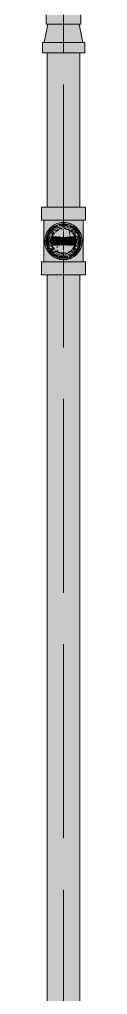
# Model space of a CAD drawing. Header units: millimetres. Extents: x -4000 to 187956, y -58990 to 162485.
# Drawn here: x 54221 to 54279, y 135475 to 136737 of the extents above; entities that cross this region are included whole.
import ezdxf

# ---------------------------------------------------------------- set-up
doc = ezdxf.new("R2010")
doc.units = ezdxf.units.MM
doc.linetypes.add('Dash 1_16_', pattern=[317.5, 158.75, -158.75])
for name, color, linetype, lineweight in [('F-SPRN', 3, 'Continuous', 9), ('P-PIPE', 3, 'Continuous', 9), ('P-PIPE-CNTR', 3, 'Continuous', 9)]:
    doc.layers.add(name, color=color, linetype=linetype, lineweight=lineweight)

# ---------------------------------------------------------------- blocks, each defined once
blk = doc.blocks.new('Sprinkler_Up - DN20-V93-FFS - TANG 1')
at = {"layer": 'F-SPRN', "transparency": 33554534}
for points in [[(13.5, 0), (22.2, 0), (17.5, 13.5), (6.9, 21.2), (-6.9, 21.2), (-18, 13.1), (-22.2, 0), (-3.9, 0.7), (-1.7, 2.9), (-1.2, 3.5), (-0.6, 4), (0.6, 4), (1.2, 3.5), (1.7, 2.9), (4.6, 0)], [(0, -16.7), (4.3, -16.1), (11.8, -11.8), (16.1, -4.3), (16.1, 4.3), (9.9, 13.2), (8.3, 14.4), (0, 16.7), (-4.3, 16.1), (-11.8, 11.8), (-16.1, 4.3), (-16.1, -4.3), (-11.8, -11.8), (-8.3, -14.4)], [(0, -15.6), (7.8, -13.5), (13.5, -7.8), (15.1, -4), (15.1, 4), (13.5, 7.8), (7.8, 13.5), (0, 15.6), (-8.2, 13.2), (-11, 11), (-15.1, 4), (-15.1, -4), (-11, -11), (-7.8, -13.5)], [(0, -21.2), (6.9, -21.2), (18, -13.1), (22.2, 0), (3.9, -0.7), (1.7, -2.9), (1.2, -3.5), (0.6, -4), (-0.6, -4), (-1.2, -3.5), (-1.7, -2.9), (-4.6, 0), (-22.2, 0), (-18, -13.1), (-6.9, -21.2)], [(-10.9, -5.5), (-10.9, 5.4), (-14.5, 5.4), (-14.5, -5.5)], [(-7.7, -5.5), (-7.7, 5.4), (-10.9, 5.4), (-10.9, -5.5)], [(0, -5.5), (0, 5.4), (-7.7, 5.4), (-7.7, -5.5)], [(0, 0), (5.7, 0), (2.9, 4.9), (-2.9, 4.9), (-5.7, 0)], [(2.9, -4.9), (5.7, 0), (-5.7, 0), (-2.9, -4.9)], [(-4.6, 0), (4.6, 0), (0, 4.6)], [(0, -4.6), (4.6, 0), (-4.6, 0)], [(0, -2.6), (1.3, 0), (-1.8, 0)], [(-1.3, 0), (1.8, 0), (0, 2.6)], [(7.7, -5.5), (7.7, 5.4), (0, 5.4), (0, -5.5)], [(10.9, -5.5), (10.9, 5.4), (7.7, 5.4), (7.7, -5.5)], [(14.5, -5.5), (14.5, 5.4), (10.9, 5.4), (10.9, -5.5)]]:
    blk.add_hatch(color=1, dxfattribs=at).paths.add_polyline_path(points)
at = {"layer": 'F-SPRN', "color": 1}
for p, q in [((-11.5, 5.4), (-14.5, 5.4)), ((-14.5, 5.4), (-11.3, 5.4)), ((-14.5, 5.4), (-14.5, 3.7)), ((-14.5, 3.3), (-14.5, 0)), ((-11.5, 5.4), (-11.5, 4)), ((-10.9, 1.9), (-10.9, 3.6)), ((-10.8, 5.4), (-8, 5.4)), ((-8.1, 5.4), (-10.8, 5.4)), ((-8.1, 5.4), (-8.1, 2.8)), ((-8.1, 2.5), (-8.1, 0.7)), ((-7.7, 4.8), (-7.7, 2.7)), ((-7.7, 4.8), (-7.7, 2.7)), ((-7.7, 2.1), (-7.7, 0.5)), ((-7.7, 2.1), (-7.7, 0.5)), ((-6.7, 5.4), (-4.7, 5.4)), ((-5.8, 3.8), (-5.8, 2.2)), ((-2.1, 0), (-2.1, 0)), ((-2.1, 0), (-2.1, -0.1)), ((0, 2.1), (-0.1, 2.1)), ((2.1, 0), (2.1, 0.1)), ((2.1, 0), (2.1, 0)), ((4.7, 5.4), (6.5, 5.4)), ((7.7, 5.4), (10.8, 5.4)), ((7.7, 5.2), (7.7, 2.7)), ((7.7, 5.2), (7.7, 2.7)), ((7.7, 2.3), (7.7, 0.5)), ((7.7, 2.3), (7.7, 0.5)), ((10.8, 5.4), (8.1, 5.4)), ((8.1, 5.4), (8.1, 2.8)), ((8.1, 2.5), (8.1, 0.4)), ((10.9, 5.4), (14.5, 5.4)), ((10.9, 3.6), (10.9, 0.2)), ((14.5, 5.4), (11.5, 5.4)), ((11.5, 5.4), (11.5, 4)), ((11.5, 3), (11.5, 0.2)), ((14.5, 5.4), (14.5, -5.5)), ((-14.5, -1.3), (-14.5, -3.7)), ((-11.1, -5.5), (-14.5, -5.5)), ((-14.5, -5.5), (-11.5, -5.5)), ((-10.9, -2.6), (-10.9, -1.3)), ((-10.8, -5.5), (-8.1, -5.5)), ((-7.8, -5.5), (-10.8, -5.5)), ((-8.1, -4.2), (-8.1, -5.5)), ((-7.7, -2.7), (-7.7, -4)), ((-7.7, -2.7), (-7.7, -4)), ((-7, -5.5), (-5.8, -5.5)), ((-4.8, -5.5), (-7, -5.5)), ((-5.8, -2.3), (-5.8, -3.8)), ((0, -2.1), (0.1, -2.1)), ((7, -5.5), (4.8, -5.5)), ((5.8, -2.2), (5.8, -3.8)), ((5.8, -5.5), (7, -5.5)), ((7.7, -0.5), (7.7, -2.3)), ((7.7, -0.5), (7.7, -2.3)), ((7.7, -2.7), (7.7, -5.4)), ((7.7, -2.7), (7.7, -5.4)), ((10.8, -5.5), (7.7, -5.5)), ((8.1, -0.4), (8.1, -2.5)), ((8.1, -2.8), (8.1, -5.5)), ((8.1, -5.5), (10.8, -5.5)), ((10.9, -0.2), (10.9, -3.6)), ((14.5, -5.5), (10.9, -5.5)), ((11.5, -0.2), (11.5, -3)), ((11.5, -4), (11.5, -5.5)), ((11.5, -5.5), (14.5, -5.5))]:
    blk.add_line(p, q, dxfattribs=at)
at = {"layer": 'F-SPRN', "color": 1, "flags": 128}
for points in [[(-0.6, 2), (-0.7, 2), (-0.8, 1.9), (-0.9, 1.9), (-0.9, 1.9), (-1, 1.8), (-1.1, 1.8), (-1.2, 1.7), (-1.2, 1.7), (-1.3, 1.6), (-1.4, 1.6), (-1.4, 1.5), (-1.5, 1.5), (-1.5, 1.4), (-1.6, 1.3), (-1.6, 1.3), (-1.7, 1.2), (-1.7, 1.1), (-1.8, 1.1), (-1.8, 1), (-1.9, 0.9), (-1.9, 0.8), (-1.9, 0.8), (-2, 0.7), (-2, 0.6), (-2, 0.5), (-2, 0.5), (-2, 0.4), (-2.1, 0.3), (-2.1, 0.2), (-2.1, 0.1), (-2.1, 0)], [(-0.5, 2), (-0.6, 2), (-0.6, 2)], [(-0.1, 2.1), (-0.1, 2.1), (-0.2, 2.1), (-0.3, 2.1), (-0.4, 2), (-0.5, 2)], [(2.1, 0.1), (2.1, 0.2), (2.1, 0.2), (2.1, 0.3), (2, 0.4), (2, 0.5), (2, 0.6), (2, 0.7), (1.9, 0.7), (1.9, 0.8), (1.9, 0.9), (1.8, 1), (1.8, 1), (1.8, 1.1), (1.7, 1.2), (1.7, 1.2), (1.6, 1.3), (1.6, 1.4), (1.5, 1.4), (1.4, 1.5), (1.4, 1.5), (1.3, 1.6), (1.3, 1.7), (1.2, 1.7), (1.1, 1.7), (1.1, 1.8), (1, 1.8), (0.9, 1.9), (0.8, 1.9), (0.8, 1.9), (0.7, 2), (0.6, 2), (0.5, 2), (0.4, 2), (0.4, 2), (0.3, 2.1), (0.2, 2.1), (0.1, 2.1), (0, 2.1)], [(-2.1, -0.1), (-2.1, -0.2), (-2.1, -0.2), (-2.1, -0.3)], [(-2.1, -0.3), (-2, -0.4), (-2, -0.5), (-2, -0.6), (-2, -0.7), (-1.9, -0.7), (-1.9, -0.8), (-1.9, -0.9), (-1.8, -1), (-1.8, -1), (-1.8, -1.1), (-1.7, -1.2), (-1.7, -1.2), (-1.6, -1.3), (-1.6, -1.4), (-1.5, -1.4), (-1.4, -1.5), (-1.4, -1.5), (-1.3, -1.6), (-1.3, -1.7), (-1.2, -1.7), (-1.1, -1.7), (-1.1, -1.8), (-1, -1.8), (-0.9, -1.9), (-0.8, -1.9), (-0.8, -1.9), (-0.7, -2), (-0.6, -2), (-0.5, -2), (-0.4, -2), (-0.4, -2), (-0.3, -2.1), (-0.2, -2.1), (-0.1, -2.1), (0, -2.1)], [(0.1, -2.1), (0.1, -2.1), (0.2, -2.1), (0.3, -2.1), (0.4, -2), (0.5, -2), (0.6, -2), (0.6, -2), (0.7, -2), (0.8, -1.9), (0.9, -1.9), (0.9, -1.9), (1, -1.8), (1.1, -1.8), (1.2, -1.7), (1.2, -1.7), (1.3, -1.6), (1.4, -1.6), (1.4, -1.5), (1.5, -1.5), (1.5, -1.4), (1.6, -1.3), (1.6, -1.3), (1.7, -1.2), (1.7, -1.1), (1.8, -1.1), (1.8, -1), (1.9, -0.9), (1.9, -0.8), (1.9, -0.8), (2, -0.7), (2, -0.6), (2, -0.5), (2, -0.5), (2, -0.4), (2.1, -0.3), (2.1, -0.2), (2.1, -0.1), (2.1, 0)]]:
    blk.add_lwpolyline(points, dxfattribs=at)
at = {"layer": 'F-SPRN', "color": 1}
for radius, start, end in [(22.2, 360, 180), (21.9, 144.7698, 164.8151), (21.9, 142.518, 144), (21.9, 126.6942, 142.518), (21.9, 108.2621, 125.7507), (16.7, 121.4181, 126.9869), (16.7, 121.4181, 126.9869), (16.7, 106.5995, 120), (16.7, 106.5995, 120), (15.6, 120, 121.8808), (15.6, 120, 121.8808), (15.6, 114.4363, 119.9813), (15.6, 114.4363, 119.9813), (21.9, 99.348, 107.901), (16.7, 96.4143, 105), (16.7, 96.4143, 105), (21.9, 90.145, 98.8503), (15.6, 95.5762, 100.6843), (15.6, 95.5762, 100.6843), (16.7, 83.0684, 90), (16.7, 83.0684, 90), (21.9, 72.5583, 89.4624), (15.6, 75.573, 80.5892), (15.6, 75.573, 80.5892), (15.6, 67.5614, 74.5481), (15.6, 67.5614, 74.5481), (16.7, 60, 75), (16.7, 60, 75), (15.6, 60.0187, 65.5637), (15.6, 60.0187, 65.5637), (21.9, 54.2493, 71.7379), (15.6, 58.1192, 60), (15.6, 58.1192, 60), (16.7, 53.0131, 58.5819), (16.7, 53.0131, 58.5819), (21.9, 36.8359, 53.3058), (21.9, 36, 36.8359), (21.9, 15.1849, 35.2302), (21.9, 165.6773, 179.2615), (16.7, 167.6802, 180), (16.7, 167.6802, 180), (16.7, 155.3879, 164.9693), (16.7, 155.3879, 164.9693), (15.6, 166.4265, 180), (15.6, 166.4265, 180), (15.6, 150.9409, 165), (15.6, 159.6139, 165), (16.7, 136.7213, 149.931), (16.7, 136.7213, 149.931), (15.6, 150.9409, 156.3845), (15.6, 138.4214, 150), (15.6, 138.4214, 150), (15.6, 126.205, 133.2078), (15.6, 126.205, 133.2078), (4.63, 155.7832, 180), (4.63, 155.7832, 180), (4.63, 109.0192, 138.2703), (4.63, 109.0192, 138.2703), (2.56, 109.0192, 168.8278), (2.56, 109.0192, 168.8278), (2.04, 109.0192, 180), (4.63, 17.9592, 90), (4.63, 17.9592, 90), (3.81, 57.0577, 90), (2.56, 14.5599, 90), (2.56, 14.5599, 90), (2.04, 10.4703, 90), (3.81, 16.1605, 43.8358), (15.6, 46.7922, 53.795), (15.6, 46.7922, 53.795), (15.6, 30, 41.5786), (15.6, 30, 41.5786), (16.7, 30, 43.2787), (16.7, 30, 43.2787), (15.6, 23.6155, 29.5646), (15.6, 15, 29.5646), (15.6, 15, 20.3861), (16.7, 15, 24.6121), (16.7, 15, 24.6121), (15.6, 360, 13.6618), (15.6, 0, 13.6618), (16.7, 360, 12.3198), (16.7, 0, 12.3198), (21.9, 0.7385, 14.3227), (22.2, 180, 360), (21.9, 180.7385, 194.3227), (21.9, 195.1849, 215.2302), (16.7, 180, 192.3198), (16.7, 180, 192.3198), (16.7, 195.0307, 204.6121), (16.7, 195.0307, 204.6121), (15.6, 181.9082, 193.6618), (15.6, 181.9082, 193.6618), (15.6, 197.3339, 209.5646), (15.6, 197.3339, 209.5646), (16.7, 210.069, 223.2787), (16.7, 210.069, 223.2787), (15.6, 212.5472, 221.5786), (15.6, 212.5472, 221.5786), (15.6, 233.795, 240), (15.6, 233.795, 240), (4.63, 197.9592, 0), (4.63, 197.9592, 360), (3.81, 196.1605, 360), (2.56, 191.1677, 0), (2.56, 191.1677, 360), (2.04, 190.4703, 0), (15.6, 300, 313.2078), (15.6, 300, 313.2078), (15.6, 318.4214, 330), (15.6, 318.4214, 330), (16.7, 316.7213, 330), (16.7, 316.7213, 330), (15.6, 330.4354, 345), (15.6, 330.4354, 336.3845), (15.6, 339.6139, 345), (15.6, 346.3382, 360), (15.6, 346.3382, 360), (16.7, 335.3879, 345), (16.7, 335.3879, 345), (16.7, 347.6802, 360), (16.7, 347.6802, 360), (21.9, 324.7698, 344.8151), (21.9, 345.6773, 359.2615), (21.9, 216.7299, 233.3058), (21.9, 234.2493, 251.7379), (16.7, 229.4249, 238.5819), (16.7, 229.4249, 238.5819), (16.7, 240, 255), (16.7, 240, 255), (15.6, 240.0187, 254.5481), (15.6, 240.0187, 254.5481), (21.9, 252.5583, 269.4624), (15.6, 255, 267.64), (15.6, 255, 267.64), (16.7, 263.0684, 270), (16.7, 263.0684, 270), (21.9, 270.145, 278.8503), (15.6, 275.5762, 280.6843), (15.6, 275.5762, 280.6843), (16.7, 276.4143, 285), (16.7, 276.4143, 285), (21.9, 279.348, 287.901), (16.7, 286.5995, 300), (16.7, 286.5995, 300), (15.6, 294.4363, 299.9813), (15.6, 294.4363, 299.9813), (21.9, 288.2621, 305.7507), (16.7, 301.4181, 310.5751), (16.7, 301.4181, 310.5751), (21.9, 306.6942, 323.1641), (21.9, 323.1641, 324)]:
    blk.add_arc((0, 0), radius, start, end, dxfattribs=at)
blk = doc.blocks.new('Steel_Transition_Threaded_HoaPhat - Standard-V97-FFS - TANG 1')
at = {"layer": 'P-PIPE', "lineweight": 13, "transparency": 33554534}
h = blk.add_hatch(color=1, dxfattribs=at)
h.paths.add_polyline_path([(54250, 136427.6), (54255.8, 136428.4), (54261.3, 136430.6), (54267.5, 136436.2), (54269.5, 136438.8), (54271.7, 136444.3), (54272.5, 136450.1), (54271.7, 136455.9), (54267.5, 136464), (54265.9, 136466), (54261.3, 136469.6), (54255.8, 136471.8), (54250, 136472.6), (54244.2, 136471.8), (54238.8, 136469.6), (54232, 136463.3), (54230.5, 136461.3), (54228.3, 136455.9), (54227.5, 136450.1), (54228.3, 136444.3), (54230.5, 136438.8), (54234.1, 136434.2), (54238.8, 136430.6), (54244.2, 136428.4)])
h.paths.add_polyline_path([(54250, 136430), (54244.8, 136430.7), (54240, 136432.7), (54235.8, 136435.9), (54232.6, 136440), (54230.6, 136444.9), (54229.9, 136450.1), (54230.6, 136455.3), (54235, 136463.3), (54235.8, 136464.3), (54240, 136467.5), (54244.8, 136469.5), (54250, 136470.2), (54255.2, 136469.5), (54260.1, 136467.5), (54265, 136463.3), (54267.5, 136460), (54269.4, 136455.3), (54270.1, 136450.1), (54269.4, 136444.9), (54267.4, 136440), (54264.2, 136435.9), (54260.1, 136432.7), (54255.2, 136430.7)])
for points in [[(54250, 136430), (54250, 136433.7), (54241.8, 136435.9), (54235.8, 136441.9), (54233.6, 136450.1), (54235.8, 136458.3), (54241.8, 136464.3), (54250, 136466.5), (54250, 136470.2), (54244.8, 136469.5), (54240, 136467.5), (54235, 136463.3), (54232.6, 136460.1), (54230.6, 136455.3), (54229.9, 136450.1), (54230.6, 136444.9), (54232.6, 136440), (54235.8, 136435.9), (54240, 136432.7), (54244.8, 136430.7)], [(54250, 136431.6), (54254.8, 136432.2), (54259.3, 136434.1), (54263.1, 136437), (54267.5, 136444.3), (54267.9, 136445.3), (54268.5, 136450.1), (54267.5, 136455.9), (54266, 136459.3), (54262.9, 136463.3), (54259.3, 136466.1), (54254.8, 136468), (54250, 136468.6), (54245.2, 136468), (54240.8, 136466.1), (54236.9, 136463.2), (54234, 136459.3), (54232.1, 136454.9), (54231.5, 136450.1), (54232.1, 136445.3), (54234, 136440.8), (54236.9, 136437), (54240.8, 136434.1), (54245.2, 136432.2)], [(54250, 136430), (54255.2, 136430.7), (54260.1, 136432.7), (54264.2, 136435.9), (54267.5, 136440.2), (54269.4, 136444.9), (54270.1, 136450.1), (54269.4, 136455.3), (54265, 136463.3), (54264.2, 136464.3), (54260.1, 136467.5), (54255.2, 136469.5), (54250, 136470.2), (54250, 136466.5), (54258.2, 136464.3), (54264.2, 136458.3), (54266.4, 136450.1), (54264.2, 136441.9), (54258.2, 136435.9), (54250, 136433.7)]]:
    blk.add_hatch(color=1, dxfattribs=at).paths.add_polyline_path(points)
at = {"layer": 'P-PIPE', "color": 20, "lineweight": 13}
for radius, start, end in [(22.5, 90, 270), (22.5, 90, 270), (20.1, 109.6859, 125.0043), (20.1, 100.9975, 105), (18.5, 91.4353, 103.2046), (18.5, 91.4353, 103.2046), (20.1, 90.5246, 98.5089), (22.5, 270, 90), (22.5, 270, 90), (18.5, 78.0986, 90), (18.5, 78.0986, 90), (20.1, 75.0607, 87.9279), (20.1, 54.9957, 75), (20.1, 150, 162.7449), (18.5, 157.6232, 165), (18.5, 157.6232, 165), (20.1, 139.8677, 148.1553), (18.5, 136.4297, 150), (18.5, 136.4297, 150), (16.4, 158.0319, 163.506), (20.1, 128.8856, 138.6435), (16.4, 143.5463, 150), (18.5, 134.3867, 135), (18.5, 134.3867, 135), (18.5, 123.4976, 133.2041), (18.5, 123.4976, 133.2041), (18.5, 106.819, 120), (18.5, 106.819, 120), (16.4, 115.1607, 120), (16.4, 107.4657, 111.9681), (16.4, 96.2132, 104.6042), (18.5, 60, 75), (18.5, 60, 75), (16.4, 66.9681, 72.9388), (18.5, 46.7959, 56.5024), (18.5, 46.7959, 56.5024), (20.1, 41.3565, 51.1144), (18.5, 45, 45.6133), (18.5, 45, 45.6133), (16.4, 30, 38.0319), (18.5, 30, 43.5703), (18.5, 30, 43.5703), (20.1, 31.8447, 40.1323), (18.5, 18.2803, 22.3768), (18.5, 15, 22.3768), (20.1, 29.5641, 30), (20.1, 17.2551, 29.5641), (18.5, 15, 18.2803), (20.1, 166.0499, 193.9501), (20.1, 197.2551, 210), (18.5, 166.5939, 193.4061), (18.5, 166.5939, 193.4061), (18.5, 195, 202.3768), (18.5, 195, 202.3768), (16.4, 168.5467, 178.9063), (16.4, 184.8393, 191.4533), (16.4, 338.0319, 342.8691), (16.4, 353.5463, 8.0319), (18.5, 337.6232, 345), (18.5, 337.6232, 341.7197), (20.1, 330.4359, 342.7449), (18.5, 341.7197, 345), (18.5, 346.5939, 13.4061), (18.5, 346.5939, 13.4061), (20.1, 0, 13.9501), (20.1, 346.0499, 0), (20.1, 211.8447, 231.1144), (18.5, 210, 223.5703), (18.5, 210, 223.5703), (16.4, 210.6635, 216.4537), (18.5, 226.7959, 236.5024), (18.5, 226.7959, 236.5024), (20.1, 234.9957, 255), (16.4, 230.4733, 236.6389), (18.5, 240, 255), (18.5, 240, 255), (16.4, 240, 246.5955), (16.4, 250.3629, 255), (20.1, 255.0607, 267.9279), (18.5, 258.0986, 270), (18.5, 258.0986, 270), (16.4, 264.1652, 268.506), (18.5, 271.4353, 283.2046), (18.5, 271.4353, 283.2046), (16.4, 276.2132, 283.9063), (20.1, 280.9975, 285), (16.4, 287.4657, 291.9681), (18.5, 286.819, 300), (18.5, 286.819, 300), (16.4, 293.4045, 300), (20.1, 289.6859, 305.0043), (18.5, 303.4976, 313.2041), (18.5, 303.4976, 313.2041), (20.1, 308.8856, 328.1553), (18.5, 316.4297, 330), (18.5, 316.4297, 330), (20.1, 330, 330.4359), (20.1, 270.5246, 278.5089)]:
    blk.add_arc((54250, 136450.1), radius, start, end, dxfattribs=at)

msp = doc.modelspace()

# ---------------------------------------------------------------- hatches: boundary and pattern name
at = {"layer": 'P-PIPE', "transparency": 33554534}
for points in [[(54265.9, 136730.8), (54272.5, 136730.8), (54271.7, 136742.6), (54227.5, 136742.6), (54228.3, 136730.8), (54261.3, 136730.8)], [(54237.6, 136706.9), (54274.8, 136706.9), (54269.4, 136730.8), (54229.9, 136730.8), (54226.1, 136706.9), (54232.5, 136706.9)], [(54230.7, 136693.6), (54277.4, 136693.6), (54276.4, 136706.9), (54222.7, 136706.9), (54223.6, 136693.6), (54226.3, 136693.6)], [(54228.9, 136493.8), (54250, 136493.8), (54250, 136693.6), (54228.9, 136693.6), (54228.9, 136536.3)], [(54250, 136493.8), (54271.1, 136493.8), (54270.4, 136693.6), (54250, 136693.6), (54250, 136536.3)], [(54229.8, 136477.1), (54250, 136477.1), (54250, 136493.8), (54221.4, 136493.8), (54222.3, 136477.1), (54225.2, 136477.1)], [(54278.6, 136477.1), (54277.7, 136493.8), (54250, 136493.8), (54250, 136477.1), (54277.7, 136477.1)], [(54245.1, 136423.1), (54250, 136423.1), (54250, 136428.9), (54240.8, 136431.3), (54233.9, 136436.8), (54231.7, 136439.4), (54229.2, 136446.2), (54229.2, 136454), (54233.9, 136463.4), (54237.7, 136467), (54244.3, 136470.2), (54250, 136471.2), (54250, 136477.1), (54224.7, 136477.1), (54225.6, 136423.1), (54243.5, 136423.1)], [(54250, 136426), (54256.2, 136426.8), (54262.1, 136429.2), (54267.5, 136433.6), (54270.9, 136438), (54273.3, 136443.8), (54274.1, 136450.1), (54273.3, 136456.3), (54270.9, 136462.1), (54267.1, 136467.1), (54262.1, 136471), (54256.2, 136473.4), (54250, 136474.2), (54243.8, 136473.4), (54237.9, 136471), (54233, 136467.1), (54229.1, 136462.1), (54226.7, 136456.3), (54225.9, 136450.1), (54226.7, 136443.8), (54229.1, 136438), (54233, 136433), (54237.9, 136429.2), (54243.8, 136426.8)], [(54261.1, 136423.1), (54275.3, 136423.1), (54274.4, 136477.1), (54250, 136477.1), (54250, 136471.2), (54259.2, 136468.9), (54266.1, 136463.4), (54268.3, 136460.7), (54270.8, 136454), (54270.8, 136446.2), (54266.1, 136436.8), (54262.3, 136433.2), (54255.7, 136430), (54250, 136428.9), (54250, 136423.1), (54259.6, 136423.1)], [(54241.7, 136435.6), (54242.8, 136437.6), (54241.7, 136441.7), (54242.8, 136445.9), (54245.8, 136449), (54257.2, 136454.3), (54258.4, 136458.4), (54256.7, 136463.3), (54255.9, 136464.3), (54250, 136466.8), (54241.7, 136464.6), (54235.5, 136458.4), (54233.3, 136450.1), (54235.5, 136441.7), (54238.2, 136438.3)], [(54250, 136433.4), (54258.4, 136435.6), (54261.8, 136438.3), (54266.1, 136445.8), (54266.1, 136454.4), (54260, 136463.3), (54258.4, 136464.6), (54250, 136466.8), (54245.7, 136466.2), (54238.2, 136461.9), (54233.9, 136454.4), (54233.9, 136445.8), (54238.2, 136438.3), (54241.7, 136435.6)], [(54250, 136406.5), (54250, 136423.1), (54221.4, 136423.1), (54222.3, 136406.5), (54242.6, 136406.5)], [(54278.6, 136406.5), (54277.7, 136423.1), (54250, 136423.1), (54250, 136406.5), (54277.7, 136406.5)], [(54250, 134725.1), (54250, 136406.5), (54228.9, 136406.5), (54229.6, 134725.1), (54244.5, 134725.1)], [(54250, 134725.1), (54271.1, 134725.1), (54270.4, 136406.5), (54250, 136406.5), (54250, 135076.2)]]:
    msp.add_hatch(color=1, dxfattribs=at).paths.add_polyline_path(points)

# ---------------------------------------------------------------- linework, layer by layer
at = {"layer": 'P-PIPE', "color": 20, "lineweight": 13}
for p, q in [((54227.5, 136742.6), (54227.5, 136730.8)), ((54272.5, 136730.8), (54272.5, 136742.6)), ((54229.9, 136730.8), (54225.2, 136706.9)), ((54227.5, 136730.8), (54272.5, 136730.8)), ((54227.5, 136730.8), (54229.8, 136730.8)), ((54230.6, 136730.8), (54244.2, 136730.8)), ((54244.8, 136730.8), (54255.2, 136730.8)), ((54255.8, 136730.8), (54269.4, 136730.8)), ((54274.8, 136706.9), (54270.1, 136730.8)), ((54270.2, 136730.8), (54272.5, 136730.8)), ((54222.7, 136706.9), (54222.7, 136693.6)), ((54225, 136706.9), (54222.7, 136706.9)), ((54277.4, 136706.9), (54222.7, 136706.9)), ((54242.9, 136706.9), (54226.3, 136706.9)), ((54256.4, 136706.9), (54243.6, 136706.9)), ((54273.7, 136706.9), (54257.1, 136706.9)), ((54277.4, 136706.9), (54275, 136706.9)), ((54277.4, 136693.6), (54277.4, 136706.9)), ((54222.7, 136693.6), (54277.4, 136693.6)), ((54222.7, 136693.6), (54228.7, 136693.6)), ((54228.9, 136693.6), (54228.9, 136493.8)), ((54229.6, 136693.6), (54228.9, 136693.6)), ((54268.3, 136693.6), (54231.7, 136693.6)), ((54231.7, 136693.6), (54268.4, 136693.6)), ((54271.1, 136693.6), (54270.4, 136693.6)), ((54271.1, 136493.8), (54271.1, 136693.6)), ((54271.3, 136693.6), (54277.4, 136693.6)), ((54221.4, 136493.8), (54221.4, 136477.1)), ((54228.8, 136493.8), (54221.4, 136493.8)), ((54250, 136493.8), (54221.4, 136493.8)), ((54228.9, 136493.8), (54229.6, 136493.8)), ((54229.7, 136493.8), (54235.1, 136493.8)), ((54235, 136493.8), (54229.8, 136493.8)), ((54235.6, 136493.8), (54264.4, 136493.8)), ((54250, 136493.8), (54235.7, 136493.8)), ((54264.3, 136493.8), (54250, 136493.8)), ((54278.6, 136493.8), (54250, 136493.8)), ((54264.9, 136493.8), (54270.3, 136493.8)), ((54267.6, 136493.8), (54265, 136493.8)), ((54270.2, 136493.8), (54268.4, 136493.8)), ((54270.4, 136493.8), (54271.1, 136493.8)), ((54278.6, 136493.8), (54271.2, 136493.8)), ((54278.6, 136477.1), (54278.6, 136493.8)), ((54221.4, 136477.1), (54224.6, 136477.1)), ((54221.4, 136477.1), (54250, 136477.1)), ((54224.7, 136477.1), (54224.7, 136423.1)), ((54225.6, 136477.1), (54224.7, 136477.1)), ((54225.6, 136477.1), (54224.7, 136477.1)), ((54225.5, 136477.1), (54234.7, 136477.1)), ((54234.6, 136477.1), (54225.6, 136477.1)), ((54232.1, 136477.1), (54225.6, 136477.1)), ((54242.6, 136477.1), (54232.1, 136477.1)), ((54241.9, 136477.1), (54235.6, 136477.1)), ((54235.7, 136477.1), (54241.9, 136477.1)), ((54243.4, 136477.1), (54250, 136477.1)), ((54250, 136477.1), (54243.5, 136477.1)), ((54250, 136477.1), (54243.5, 136477.1)), ((54250, 136477.1), (54256.6, 136477.1)), ((54250, 136477.1), (54278.6, 136477.1)), ((54256.5, 136477.1), (54250, 136477.1)), ((54256.5, 136477.1), (54250, 136477.1)), ((54267.9, 136477.1), (54257.4, 136477.1)), ((54258.1, 136477.1), (54264.3, 136477.1)), ((54264.4, 136477.1), (54258.1, 136477.1)), ((54265.3, 136477.1), (54267.6, 136477.1)), ((54275.3, 136477.1), (54265.4, 136477.1)), ((54271.9, 136477.1), (54267.9, 136477.1)), ((54268, 136477.1), (54274.5, 136477.1)), ((54275.3, 136477.1), (54271.9, 136477.1)), ((54275.3, 136423.1), (54275.3, 136477.1)), ((54275.4, 136477.1), (54277.7, 136477.1)), ((54277.7, 136477.1), (54278.6, 136477.1)), ((54221.4, 136423.1), (54221.4, 136406.5)), ((54224.6, 136423.1), (54221.4, 136423.1)), ((54250, 136423.1), (54221.4, 136423.1)), ((54224.7, 136423.1), (54234.6, 136423.1)), ((54224.7, 136423.1), (54242.6, 136423.1)), ((54234.7, 136423.1), (54225.5, 136423.1)), ((54235.6, 136423.1), (54241.9, 136423.1)), ((54241.9, 136423.1), (54235.7, 136423.1)), ((54250, 136423.1), (54243.4, 136423.1)), ((54243.5, 136423.1), (54250, 136423.1)), ((54243.5, 136423.1), (54250, 136423.1)), ((54256.6, 136423.1), (54250, 136423.1)), ((54278.6, 136423.1), (54250, 136423.1)), ((54250, 136423.1), (54256.5, 136423.1)), ((54250, 136423.1), (54256.5, 136423.1)), ((54257.4, 136423.1), (54274.4, 136423.1)), ((54264.3, 136423.1), (54258.1, 136423.1)), ((54258.1, 136423.1), (54264.4, 136423.1)), ((54267.6, 136423.1), (54265.3, 136423.1)), ((54265.4, 136423.1), (54274.4, 136423.1)), ((54274.5, 136423.1), (54268, 136423.1)), ((54274.4, 136423.1), (54275.3, 136423.1)), ((54274.4, 136423.1), (54275.3, 136423.1)), ((54277.7, 136423.1), (54275.4, 136423.1)), ((54278.6, 136423.1), (54277.7, 136423.1)), ((54278.6, 136406.5), (54278.6, 136423.1)), ((54221.4, 136406.5), (54222.3, 136406.5)), ((54221.4, 136406.5), (54250, 136406.5)), ((54222.3, 136406.5), (54228.8, 136406.5)), ((54228.9, 136406.5), (54228.9, 134725.1)), ((54229.6, 136406.5), (54228.9, 136406.5)), ((54235.1, 136406.5), (54229.7, 136406.5)), ((54229.8, 136406.5), (54235, 136406.5)), ((54264.4, 136406.5), (54235.6, 136406.5)), ((54235.7, 136406.5), (54250, 136406.5)), ((54250, 136406.5), (54264.3, 136406.5)), ((54250, 136406.5), (54278.6, 136406.5)), ((54270.3, 136406.5), (54264.9, 136406.5)), ((54265, 136406.5), (54267.6, 136406.5)), ((54268.4, 136406.5), (54270.2, 136406.5)), ((54271.1, 136406.5), (54270.4, 136406.5)), ((54271.1, 134725.1), (54271.1, 136406.5)), ((54271.2, 136406.5), (54274.8, 136406.5)), ((54274.8, 136406.5), (54278.6, 136406.5))]:
    msp.add_line(p, q, dxfattribs=at)
for radius, start, end in [(24.1, 90, 270), (24.1, 120, 135), (21.1, 113.0211, 125.8689), (24.1, 90, 120), (21.1, 99.731, 105), (21.1, 90, 98.0211), (24.1, 75, 90), (24.1, 270, 90), (21.1, 75, 90), (24.1, 30, 75), (21.1, 54.4236, 65.5764), (24.1, 165, 255), (24.1, 135, 165), (21.1, 158.0211, 165), (21.1, 150, 154.6013), (21.1, 128.0211, 141.0043), (24.1, 285, 30), (21.1, 39.3488, 51.9789), (21.1, 26.4435, 33.7963), (21.1, 15, 21.9789), (21.1, 165.7378, 177.7452), (21.1, 182.0242, 192.7707), (21.1, 195, 203.0211), (21.1, 336.9789, 345), (21.1, 2.0242, 14.2622), (21.1, 345.7378, 351.9789), (21.1, 353.0708, 357.9758), (21.1, 205.3987, 210), (21.1, 213.8363, 218.0211), (21.1, 218.1596, 233.0211), (21.1, 234.1311, 240), (21.1, 242.2293, 251.1321), (21.1, 291.9789, 305.8689), (21.1, 306.9789, 315), (21.1, 317.2293, 321.8404), (21.1, 321.9789, 326.1637), (21.1, 326.2037, 334.6013), (24.1, 255, 255.2105), (24.1, 255.2105, 270), (21.1, 255, 261.9292), (21.1, 261.9789, 267.7707), (21.1, 270, 276.9789), (24.1, 270, 284.7895), (21.1, 279.731, 285), (24.1, 284.7895, 285)]:
    msp.add_arc((54250, 136450.1), radius, start, end, dxfattribs=at)
at = {"layer": 'P-PIPE', "color": 1}
for centre, radius, start, end in [((54250, 136450.1), 16.7, 157.579, 164.2722), ((54250, 136458.4), 8.35, 69.0027, 79.2369), ((54250, 136458.4), 8.35, 20.1285, 29.0413), ((54250, 136458.4), 8.35, 8.0385, 17.9918), ((54250, 136458.4), 8.35, 352.2824, 1.6717), ((54250, 136450.1), 16.7, 46.0317, 51.8726), ((54250, 136450.1), 16.7, 39.3092, 45.2846), ((54250, 136450.1), 16.7, 32.3031, 39.2955), ((54250, 136450.1), 16.7, 23.314, 31.0974), ((54250, 136450.1), 16.7, 16.9375, 22.421), ((54250, 136450.1), 16.7, 170.1108, 177.203), ((54250, 136450.1), 16.7, 182.797, 189.8892), ((54250, 136450.1), 16.7, 190.2154, 195.2487), ((54250, 136441.7), 8.35, 131.0366, 150), ((54250, 136441.7), 8.35, 115.6806, 125.5287), ((54250, 136441.7), 8.35, 100.6842, 114.0387), ((54250, 136441.7), 8.35, 90, 100.6842), ((54250, 136458.4), 8.35, 270, 280.6842), ((54250, 136458.4), 8.35, 316.3183, 330), ((54250, 136450.1), 16.7, 328.9026, 336.686), ((54250, 136450.1), 16.7, 337.2636, 343.0625), ((54250, 136450.1), 16.7, 4.3093, 9.8892), ((54250, 136450.1), 16.7, 231.8726, 237.203), ((54250, 136441.7), 8.35, 172.0327, 181.5407), ((54250, 136441.7), 8.35, 199.9004, 209.0413), ((54250, 136441.7), 8.35, 226.6998, 237.8461), ((54250, 136441.7), 8.35, 249.0027, 259.2369), ((54250, 136450.1), 16.7, 264.6626, 273.5288), ((54250, 136450.1), 16.7, 308.1274, 313.9683), ((54250, 136450.1), 16.7, 314.7154, 320.6908)]:
    msp.add_arc(centre, radius, start, end, dxfattribs=at)
at = {"layer": 'P-PIPE-CNTR', "color": 20, "lineweight": 13}
for p, q in [((54250, 136693.6), (54250, 136742.6)), ((54250, 136493.8), (54250, 136474.2)), ((54250, 136474.2), (54250, 136472.6)), ((54250, 136472.6), (54250, 136471.2)), ((54250, 136470.2), (54250, 136468.6)), ((54250, 136465.2), (54250, 136463.6)), ((54250, 136462.6), (54250, 136459.8)), ((54250, 136459.1), (54250, 136456.5)), ((54250, 136454.3), (54250, 136452.6)), ((54250, 136452.1), (54250, 136450.1)), ((54250, 136450.1), (54250, 136448)), ((54250, 136447.5), (54250, 136445.9)), ((54250, 136444.6), (54250, 136441.1)), ((54250, 136440.4), (54250, 136438.1)), ((54250, 136436.5), (54250, 136435)), ((54250, 136433.4), (54250, 136432.2)), ((54250, 136431.6), (54250, 136430)), ((54250, 136428.9), (54250, 136427.6)), ((54250, 136426), (54250, 136406.5))]:
    msp.add_line(p, q, dxfattribs=at)
at = {"layer": 'P-PIPE-CNTR', "color": 1, "linetype": 'Dash 1_16_'}
for p, q in [((54250, 136493.8), (54250, 136693.6)), ((54250, 136493.8), (54250, 136693.6)), ((54250, 136472.6), (54250, 136475.1)), ((54250, 136471.2), (54250, 136472.6)), ((54250, 136468.6), (54250, 136470.2)), ((54250, 136463.6), (54250, 136465.2)), ((54250, 136459.8), (54250, 136462.6)), ((54250, 136455.5), (54250, 136459.1)), ((54225, 136450.1), (54227.5, 136450.1)), ((54227.8, 136450.1), (54231.5, 136450.1)), ((54231.5, 136450.1), (54233.3, 136450.1)), ((54236.9, 136450.1), (54240.4, 136450.1)), ((54240.4, 136450.1), (54242.3, 136450.1)), ((54245.4, 136450.1), (54247.6, 136450.1)), ((54248.7, 136450.1), (54250, 136450.1)), ((54250, 136452.6), (54250, 136454.3)), ((54250, 136450.1), (54250, 136452.1)), ((54250, 136448), (54250, 136450.1)), ((54250, 136450.1), (54251.3, 136450.1)), ((54250, 136445.9), (54250, 136447.5)), ((54250, 136441.1), (54250, 136444.6)), ((54251.8, 136450.1), (54254.6, 136450.1)), ((54255.7, 136450.1), (54263.5, 136450.1)), ((54268.5, 136450.1), (54272.2, 136450.1)), ((54272.5, 136450.1), (54275, 136450.1)), ((54250, 136438.1), (54250, 136440.4)), ((54250, 136435), (54250, 136436.5)), ((54250, 136432.2), (54250, 136433.4)), ((54250, 136430), (54250, 136431.6)), ((54250, 136427.6), (54250, 136428.9)), ((54250, 136425.1), (54250, 136426.8)), ((54250, 134499.7), (54250, 136406.5)), ((54250, 134725.1), (54250, 136406.5))]:
    msp.add_line(p, q, dxfattribs=at)

# ---------------------------------------------------------------- block references
at = {"layer": 'F-SPRN', "color": 1}
msp.add_blockref('Sprinkler_Up - DN20-V93-FFS - TANG 1', (54250, 136450.1), dxfattribs=at)
at = {"layer": 'P-PIPE', "color": 20, "lineweight": 13}
msp.add_blockref('Steel_Transition_Threaded_HoaPhat - Standard-V97-FFS - TANG 1', (0, 0), dxfattribs=at)

doc.saveas('drawing.dxf')
